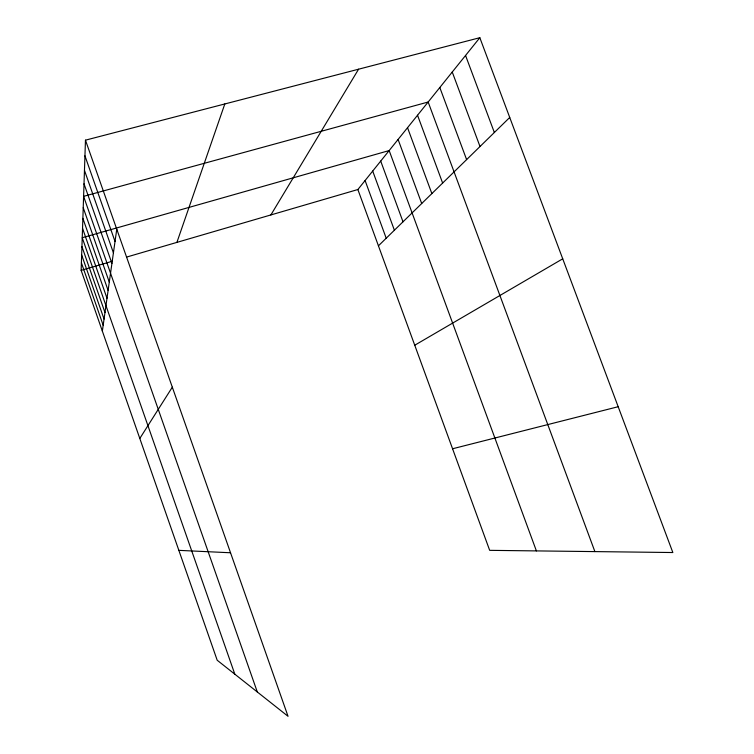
<?xml version="1.0" encoding="UTF-8"?>
<svg xmlns="http://www.w3.org/2000/svg" width="754" height="754" viewBox="0 0 754 754"><rect width="100%" height="100%" fill="white"/><g stroke="black" fill="none" stroke-linecap="round" stroke-linejoin="round"><path stroke-width="1.13" d="M85.466 140.169L288.037 716.3L217.19 660.231L81.149 270.356L85.466 140.169L479.827 37.7L672.851 552.531L489.676 550.345L357.867 189.527L479.827 37.7M102.355 331.11L116.766 229.197M176.907 242.383L224.815 103.958M270.884 214.937L358.584 69.198M139.81 438.46L172.317 387.179M378.433 245.823L509.732 117.464M414.747 345.228L562.729 258.811M81.149 270.356L112.469 261.204M126.795 257.02L357.867 189.527M452.57 448.762L618.176 406.717M178.849 550.354L230.545 552.767M465.548 55.466L494.351 132.506M452.249 72.035L480.006 146.521M439.808 87.511L466.613 159.612M594.887 551.598L428.159 102.016L83.6 196.342L257.303 691.965M417.537 115.239L442.636 183.062M407.537 127.699L431.863 193.59M398.093 139.452L421.703 203.523M536.396 550.901L389.168 150.564L82.233 237.736L234.814 674.17M380.713 161.083L403.004 221.799M372.702 171.054L394.389 230.224M365.096 180.526L386.208 238.226M84.948 155.842L115.032 241.487M84.467 170.347L113.42 252.854M84.014 183.816L111.931 263.4M83.223 207.699L109.283 282.109M82.874 218.349L108.105 290.431M82.544 228.339L107.002 298.254M81.941 246.596L104.976 312.533M81.658 254.956L104.052 319.074M81.404 262.863L103.185 325.257"/></g></svg>
